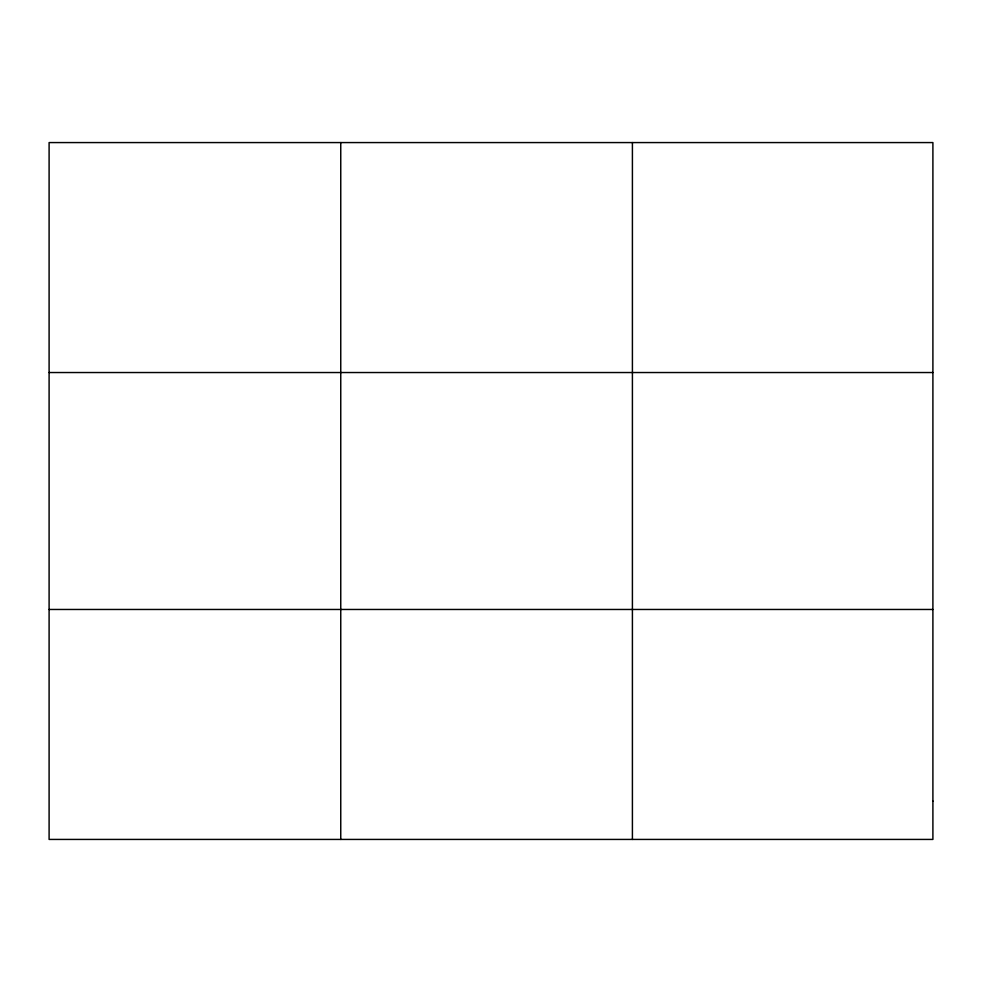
<?xml version="1.0" encoding="UTF-8"?>
<svg xmlns="http://www.w3.org/2000/svg" width="982" height="982" viewBox="0 0 982 982"><rect width="100%" height="100%" fill="white"/><g stroke="black" fill="none" stroke-linecap="round" stroke-linejoin="round"><path stroke-width="1.47" d="M340.754 142.574L340.754 839.426M632.408 142.574L632.408 839.426M49.1 372.534L932.9 372.534M49.1 609.466L932.9 609.466M932.9 801.103L932.9 839.426L49.1 839.426L49.1 142.574L932.9 142.574L932.9 801.103"/></g></svg>
